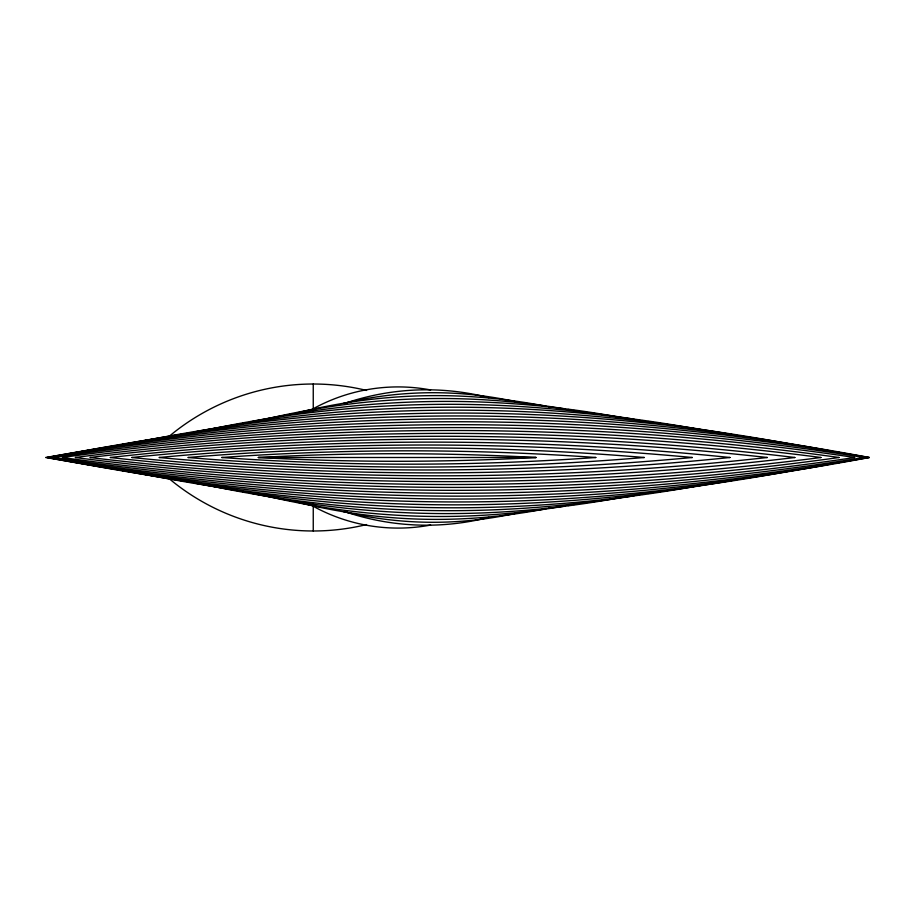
<?xml version="1.0" encoding="UTF-8"?>
<svg xmlns="http://www.w3.org/2000/svg" width="915" height="915" viewBox="0 0 915 915"><rect width="100%" height="100%" fill="white"/><g stroke="black" fill="none" stroke-linecap="round" stroke-linejoin="round"><path stroke-width="1.37" d="M258.293 457.5L536.087 457.5A2552.987 2552.987 0 0 0 258.293 457.5A2552.987 2552.987 0 0 0 536.087 457.5M313.25 384.014L313.25 410.869M313.25 504.131L313.25 530.986M169.607 435.963A224.564 224.564 0 0 1 366.583 390.442M310.883 410.046A176.092 176.092 0 0 1 430.61 389.939M344.315 403.549A252.769 252.769 0 0 1 488.987 397.659M296.906 412.974A569.702 569.702 0 0 1 546.038 406.249M548.783 406.798A569.702 569.702 0 0 1 551.516 407.358M262.639 419.928A748.973 748.973 0 0 1 565.276 408.982M568.089 409.463A748.973 748.973 0 0 1 570.891 409.954M573.705 410.458A748.973 748.973 0 0 1 576.507 410.972M240.839 423.988A951.28 951.28 0 0 1 243.573 423.382M250.436 421.906A951.28 951.28 0 0 1 621.205 417.526M188.582 433.058A1372.729 1372.729 0 0 1 191.361 432.521M194.129 431.983A1372.729 1372.729 0 0 1 705.019 430.405M366.583 524.558A224.564 224.564 0 0 1 169.607 479.037M430.61 525.061A176.092 176.092 0 0 1 310.883 504.954M488.987 517.341A252.769 252.769 0 0 1 344.315 511.451M551.516 507.642A569.702 569.702 0 0 1 548.783 508.202M546.038 508.751A569.702 569.702 0 0 1 296.906 502.026M576.507 504.028A748.973 748.973 0 0 1 573.705 504.542M570.891 505.046A748.973 748.973 0 0 1 568.089 505.538M565.276 506.018A748.973 748.973 0 0 1 262.639 495.072M621.205 497.474A951.28 951.28 0 0 1 250.436 493.094M243.573 491.618A951.28 951.28 0 0 1 240.839 491.012M705.019 484.595A1372.729 1372.729 0 0 1 194.129 483.017M191.361 482.479A1372.729 1372.729 0 0 1 188.582 481.942M516.403 513.178A383.877 383.877 0 0 1 343.319 511.599M343.319 403.401A383.877 383.877 0 0 1 516.403 401.822M204.96 430.359A1156.972 1156.972 0 0 1 634.141 419.207M636.897 419.665A1156.972 1156.972 0 0 1 639.665 420.122M642.421 420.58A1156.972 1156.972 0 0 1 645.167 421.049M647.923 421.529A1156.972 1156.972 0 0 1 650.679 422.009M650.679 492.991A1156.972 1156.972 0 0 1 647.923 493.471M645.167 493.951A1156.972 1156.972 0 0 1 642.421 494.42M639.665 494.878A1156.972 1156.972 0 0 1 636.897 495.335M634.141 495.793A1156.972 1156.972 0 0 1 204.96 484.641M137.056 442.231A1589.641 1589.641 0 0 1 728.249 433.847M731.028 434.328A1589.641 1589.641 0 0 1 733.807 434.819M733.807 480.181A1589.641 1589.641 0 0 1 731.028 480.672M728.249 481.153A1589.641 1589.641 0 0 1 137.056 472.769M795.535 469.99A1803.454 1803.454 0 0 1 119.453 469.99M119.453 445.01A1803.454 1803.454 0 0 1 795.535 445.01M847.37 460.874A2009.283 2009.283 0 0 1 844.591 461.435M841.8 461.972A2009.283 2009.283 0 0 1 834.823 463.322M832.021 463.848A2009.283 2009.283 0 0 1 73.372 461.972M70.581 461.435A2009.283 2009.283 0 0 1 63.604 460.051M60.813 459.49A2009.283 2009.283 0 0 1 58.034 458.93M58.034 456.07A2009.283 2009.283 0 0 1 60.813 455.51M63.604 454.949A2009.283 2009.283 0 0 1 70.581 453.566M73.372 453.028A2009.283 2009.283 0 0 1 832.021 451.152M834.823 451.678A2009.283 2009.283 0 0 1 841.8 453.028M844.591 453.566A2009.283 2009.283 0 0 1 847.37 454.126M869.056 457.5A2387.784 2387.784 0 0 0 45.75 457.5A2387.784 2387.784 0 0 0 869.056 457.5M863.829 457.5A2551.615 2551.615 0 0 0 48.026 457.5A2551.615 2551.615 0 0 0 863.829 457.5M854.644 457.5A2694.595 2694.595 0 0 0 53.836 457.5A2694.595 2694.595 0 0 0 854.644 457.5M839.124 457.5A2805.756 2805.756 0 0 0 62.289 457.5A2805.756 2805.756 0 0 0 839.124 457.5M820.915 457.5A2894.019 2894.019 0 0 0 75.247 457.5A2894.019 2894.019 0 0 0 820.915 457.5M794.861 457.5A2938.351 2938.351 0 0 0 89.922 457.5A2938.351 2938.351 0 0 0 794.861 457.5M767.262 457.5A2956.022 2956.022 0 0 0 110.132 457.5A2956.022 2956.022 0 0 0 767.262 457.5M729.953 457.5A2916.265 2916.265 0 0 0 131.737 457.5A2916.265 2916.265 0 0 0 729.953 457.5M692.266 457.5A2853.816 2853.816 0 0 0 159.061 457.5A2853.816 2853.816 0 0 0 692.266 457.5M644.251 457.5A2721.988 2721.988 0 0 0 187.895 457.5A2721.988 2721.988 0 0 0 644.251 457.5M595.802 457.5A2622.001 2622.001 0 0 0 221.693 457.5A2622.001 2622.001 0 0 0 595.802 457.5M869.25 457.5A2205.173 2205.173 0 0 0 47.123 457.5A2205.173 2205.173 0 0 0 869.25 457.5"/></g></svg>
